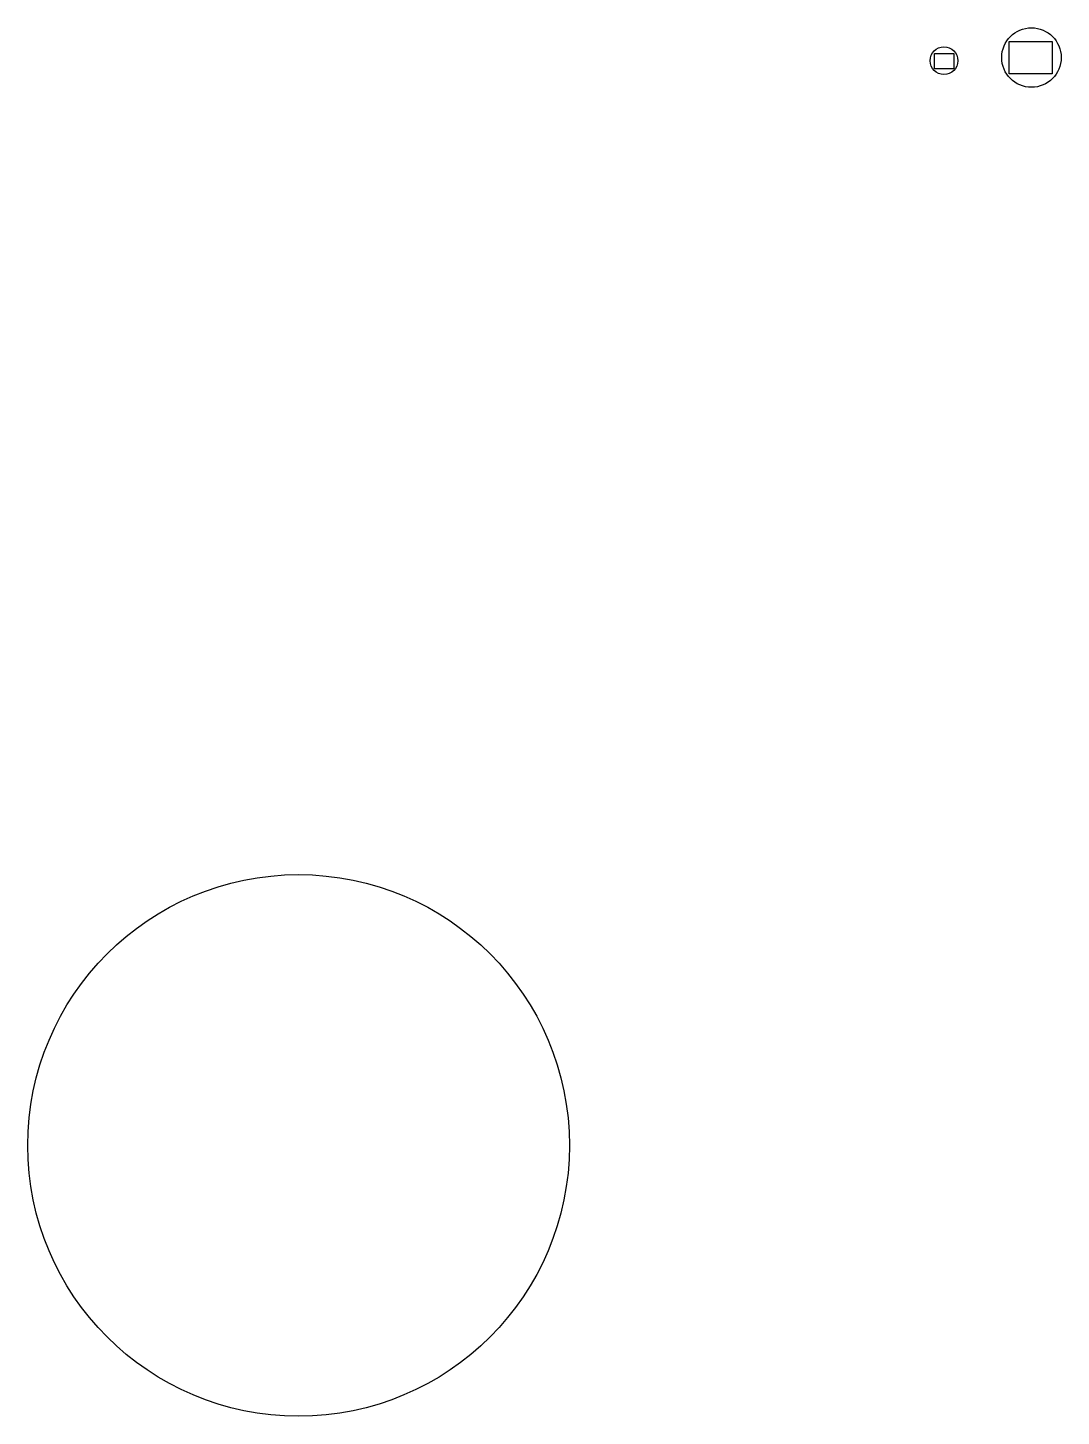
# Model space of a CAD drawing. Extents: x -6529 to 1007, y -9478 to 648.
import ezdxf

# ---------------------------------------------------------------- set-up
doc = ezdxf.new("R2010")
doc.units = 0
doc.layers.get('0').update_dxf_attribs({"color": 140, "linetype": 'CONTINUOUS'})

msp = doc.modelspace()

# ---------------------------------------------------------------- linework, layer by layer
for points in [[(628, 547), (942, 547), (942, 313), (628, 313), (628, 547)], [(83, 461), (223, 461), (223, 349), (83, 349), (83, 461)]]:
    msp.add_lwpolyline(points, close=True)
for centre, radius in [((790, 431), 217), ((152, 408), 101), ((-4554, -7503), 1975)]:
    msp.add_circle(centre, radius)

doc.saveas('drawing.dxf')
